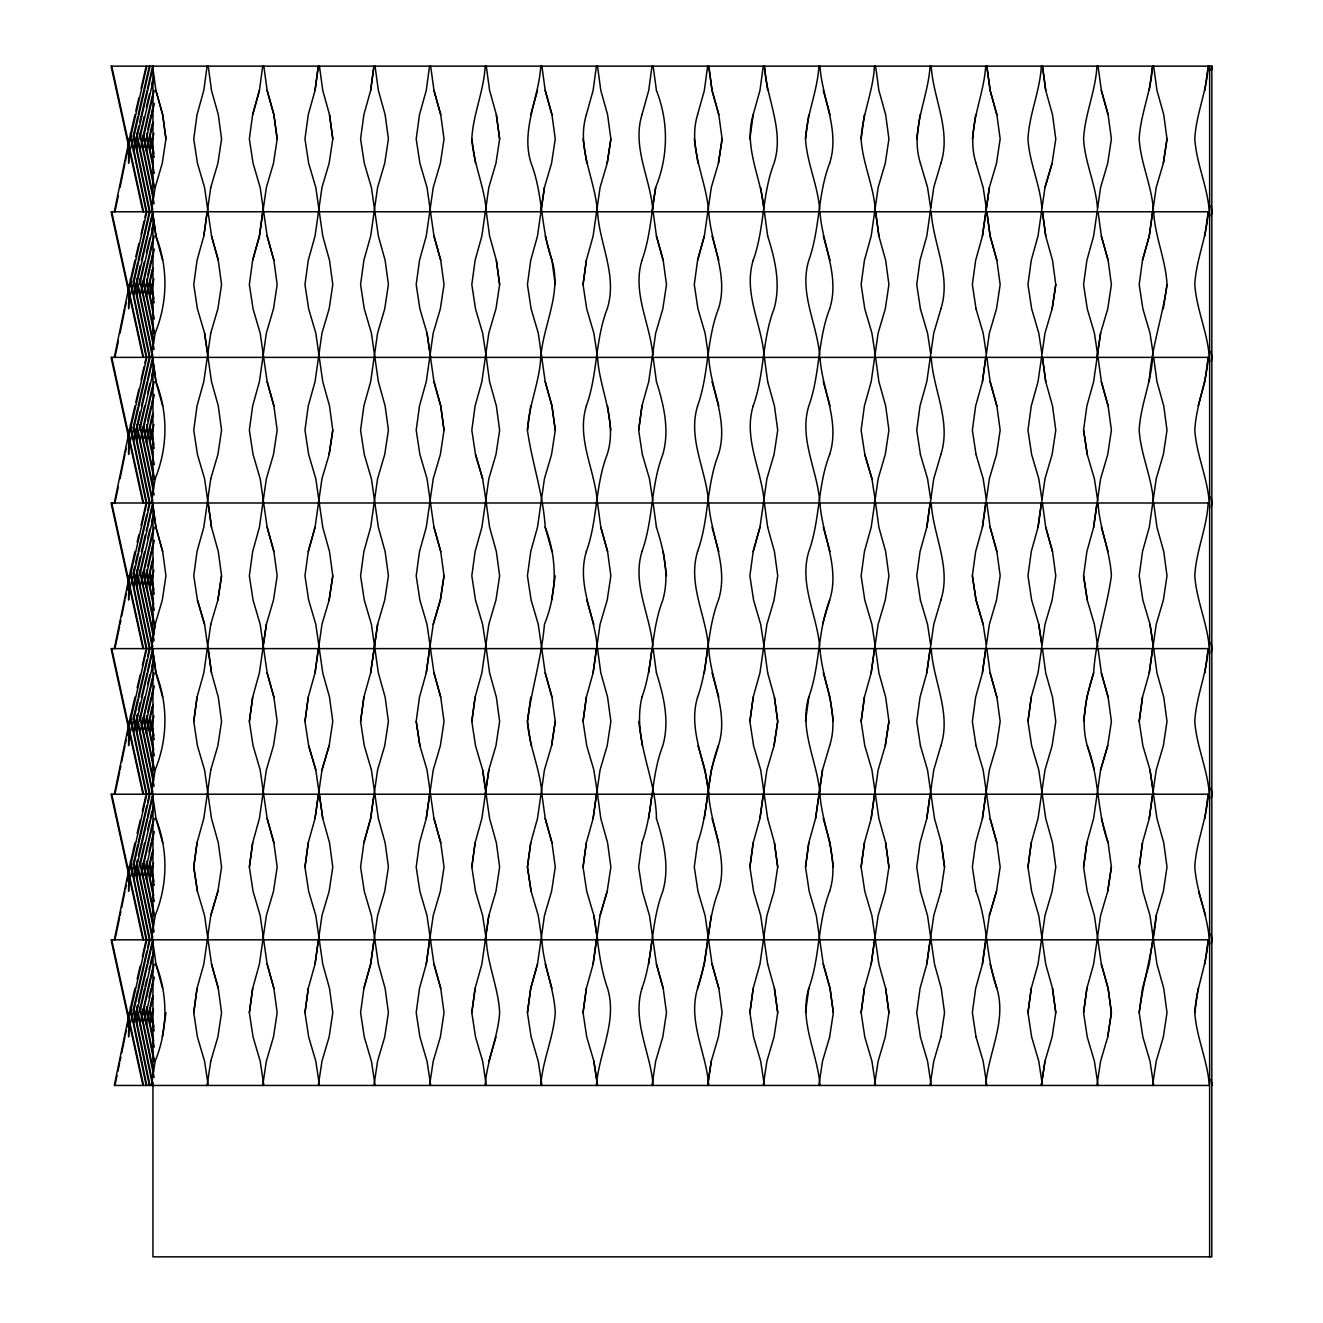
<?xml version="1.0" encoding="UTF-8"?>
<svg xmlns="http://www.w3.org/2000/svg" width="1323" height="1323" viewBox="0 0 1323 1323"><rect width="100%" height="100%" fill="white"/><g stroke="black" fill="none" stroke-linecap="round" stroke-linejoin="round"><path stroke-width="1.5" d="M129.026 151.087L128.629 163.225L128.629 138.965M129.158 147.051L129.422 138.965L134.946 114.688M129.026 296.699L128.629 308.838L128.629 284.577M129.158 292.664L129.422 284.577L134.946 260.3M129.026 442.312L128.629 454.451L128.629 430.19M129.224 436.259L129.422 430.19L134.946 405.913M129.026 587.941L128.629 600.063L128.629 575.803M129.224 581.872L129.422 575.803L134.946 551.526M129.026 733.554L128.629 745.676L128.629 721.415M129.224 727.485L129.422 721.415L134.946 697.138M129.026 879.167L128.629 891.289L128.629 867.028M129.224 873.097L129.422 867.028L134.946 842.751M129.026 1024.779L128.629 1036.918L128.629 1012.641M129.224 1018.71L129.422 1012.641L134.946 988.364M207.099 66.15L203.792 90.427L197.028 114.688L193.753 138.965L197.441 163.225L204.569 187.502L211.531 236.04L218.262 260.3L221.553 284.577L217.882 308.838L210.754 333.115M210.754 478.728L217.915 454.451L221.569 430.19L218.295 405.913L211.498 381.652L204.569 333.115L197.408 308.838L193.753 284.577L197.061 260.3L203.825 236.04L210.77 187.502M203.825 236.04L207.099 211.763M262.715 66.15L259.407 90.427L252.643 114.688L249.352 138.965L253.057 163.225L260.184 187.502L267.147 236.04L273.878 260.3L277.168 284.577L273.497 308.838L266.353 333.115L259.407 381.652L252.676 405.913L249.352 430.19L253.057 454.451L260.184 478.728L267.147 527.265L273.878 551.526L277.168 575.803L273.497 600.063L266.353 624.34L259.407 672.878L252.676 697.138L249.352 721.415L253.057 745.676L260.184 769.953L267.147 818.49L273.878 842.751L277.168 867.028L273.497 891.289L266.353 915.566L259.407 964.103L252.676 988.364L249.352 1012.641L253.057 1036.918L260.184 1061.178L263.856 1085.455M263.839 66.15L267.147 90.427L273.911 114.688L277.185 138.965L273.497 163.225L266.353 187.502L259.44 236.04L252.643 260.3L249.352 284.577L253.057 308.838L260.184 333.115L267.147 381.652L273.878 405.913L277.168 430.19L273.497 454.451L266.353 478.728L259.407 527.265L252.676 551.526L249.352 575.803L253.057 600.063L260.184 624.34L267.147 672.878L273.878 697.138L277.168 721.415L273.497 745.676L266.353 769.953L259.407 818.49L252.676 842.751L249.352 867.028L253.057 891.289L260.184 915.566L267.147 964.103L273.878 988.364L277.168 1012.641L273.497 1036.918L266.353 1061.178L262.698 1085.455M262.698 211.763L259.407 236.04L252.676 260.3M208.24 1085.455L204.552 1061.178L197.408 1036.918L193.753 1012.641L197.028 988.364L203.825 964.103L210.77 915.566L217.915 891.289L221.569 867.028L218.295 842.751L211.498 818.49L204.552 769.953L197.408 745.676L193.753 721.415L197.028 697.138L203.825 672.878L210.77 624.34M210.77 769.953L203.792 818.49L197.028 842.751L193.753 867.028L197.408 891.289L204.569 915.566L211.531 964.103L218.262 988.364L221.553 1012.641L217.882 1036.918L210.754 1061.178M315.023 90.427L318.314 66.15L315.056 90.427L308.259 114.688L304.968 138.965L308.656 163.225L315.8 187.502L322.762 236.04L329.51 260.3L332.784 284.577L329.146 308.838L321.969 333.115L315.056 381.652L308.259 405.913L304.968 430.19L308.656 454.451L315.8 478.728L322.762 527.265L329.51 551.526L332.784 575.803L329.146 600.063L321.969 624.34L315.023 672.878L308.259 697.138L304.968 721.415L308.656 745.676L315.784 769.953L322.762 818.49L329.51 842.751L332.784 867.028L329.146 891.289L321.969 915.566L315.023 964.103L308.259 988.364L304.968 1012.641L308.656 1036.918L315.8 1061.178L319.471 1085.455M370.638 90.427L373.929 66.15L370.672 90.427L363.875 114.688L360.584 138.965L364.272 163.225L371.416 187.502L378.361 236.04L385.125 260.3L388.416 284.577L384.728 308.838L377.584 333.115L370.672 381.652L363.875 405.913L360.584 430.19L364.272 454.451L371.416 478.728L378.361 527.265L385.125 551.526L388.416 575.803L384.728 600.063L377.584 624.34L370.638 672.878L363.875 697.138L360.584 721.415L364.272 745.676L371.416 769.953L378.361 818.49L385.125 842.751L388.416 867.028L384.728 891.289L377.584 915.566L370.638 964.103L363.891 988.364L360.584 1012.641L364.272 1036.918L371.416 1061.178L375.087 1085.455M319.438 66.15L322.762 90.427L329.51 114.688L332.801 138.965L329.146 163.225L321.969 187.502L315.056 236.04L308.259 260.3L304.968 284.577L308.656 308.838L315.8 333.115L322.762 381.652L329.51 405.913L332.784 430.19L329.146 454.451L321.969 478.728L315.056 527.265L308.259 551.526L304.968 575.803L308.656 600.063L315.8 624.34L322.762 672.878L329.51 697.138L332.784 721.415L329.146 745.676L322.002 769.953L315.023 818.49L308.259 842.751L304.968 867.028L308.656 891.289L315.8 915.566L322.762 964.103L329.51 988.364L332.784 1012.641L329.146 1036.918L321.969 1061.178L318.314 1085.455M315.056 672.878L318.33 648.601M315.056 818.49L318.33 794.213M429.545 66.15L426.271 90.427L419.49 114.688L416.199 138.965L419.887 163.225L427.031 187.502L433.977 236.04L440.724 260.3L444.032 284.577L440.344 308.838L433.2 333.115L426.271 381.652L419.49 405.913L416.199 430.19L419.887 454.451L427.031 478.728L433.977 527.265L440.724 551.526L444.032 575.803L440.377 600.063L433.233 624.34L426.254 672.878L419.49 697.138L416.199 721.415L419.871 745.676L427.031 769.953L433.977 818.49L440.724 842.751L444.032 867.028L440.344 891.289L433.2 915.566L426.254 964.103L419.49 988.364L416.199 1012.641L419.887 1036.918L427.031 1061.178L430.703 1085.455M315.056 964.103L318.33 939.826M360.617 721.415L363.891 697.138M370.672 672.878L377.617 624.34M375.054 66.15L378.361 90.427L385.125 114.688L388.416 138.965L384.728 163.225L377.584 187.502L370.672 236.04L363.875 260.3L360.584 284.577L364.272 308.838L371.416 333.115L378.361 381.652L385.125 405.913L388.416 430.19L384.728 454.451L377.584 478.728L370.672 527.265L363.875 551.526L360.584 575.803L364.272 600.063L371.416 624.34L378.361 672.878L385.125 697.138L388.416 721.415L384.728 745.676L377.584 769.953L370.672 818.49L363.875 842.751L360.584 867.028L364.272 891.289L371.416 915.566L378.361 964.103L385.125 988.364L388.416 1012.641L384.728 1036.918L377.584 1061.178L373.929 1085.455M485.177 66.15C483.887 91.072 473.088 114.026 471.815 138.965C473.469 163.936 484.665 186.791 486.318 211.763M373.946 939.826L370.672 964.103L363.875 988.364M426.271 672.878L429.562 648.601M429.545 1085.455L433.233 1061.178L440.377 1036.918L444.032 1012.641L440.724 988.364L433.961 964.103L427.015 915.566L419.871 891.289L416.199 867.028L419.507 842.751L426.271 818.49L433.233 769.953L440.377 745.676L444.032 721.415L440.724 697.138L433.977 672.878L427.015 624.34L419.871 600.063L416.199 575.803L419.507 551.526L426.271 527.265L433.233 478.728L440.377 454.451L444.032 430.19L440.741 405.913L433.977 381.652L427.031 333.115L419.871 308.838L416.199 284.577L419.507 260.3L426.271 236.04L433.233 187.502L440.377 163.225L444.032 138.965L440.724 114.688L433.977 90.427L430.67 66.15M540.793 66.15C538.759 98.795 520.567 130.233 531.118 163.225C543.24 194.464 540.611 228.862 551.956 260.3C561.994 293.491 543.24 324.697 540.776 357.375C539.503 382.297 528.737 405.268 527.43 430.19C532.011 462.852 543.224 494.074 545.208 527.265C557.446 558.686 557.181 593.101 544.431 624.34C541.653 657.316 531.714 688.77 527.43 721.415C529.084 746.387 540.28 769.242 541.934 794.213M426.271 964.103L429.562 939.826M486.285 502.988L489.593 527.265L496.357 551.526L499.631 575.803L495.96 600.063L488.815 624.34L481.87 672.878L475.106 697.138L471.815 721.415L475.503 745.676L482.647 769.953L486.318 794.213M541.901 66.15L545.208 90.427L551.972 114.688L555.247 138.965L551.575 163.225L544.431 187.502L537.485 236.04L530.738 260.3L527.43 284.577L531.118 308.838L538.263 333.115L545.208 381.652L551.956 405.913L555.263 430.19L551.575 454.451L544.431 478.728L537.485 527.265L530.738 551.526L527.43 575.803L531.118 600.063L538.263 624.34L545.208 672.878L551.956 697.138L555.247 721.415L551.592 745.676L544.431 769.953L537.485 818.49L530.738 842.751L527.43 867.028L531.102 891.289L538.263 915.566L541.934 939.826M527.447 430.19L530.738 405.913M486.285 648.601L489.593 672.878L496.357 697.138L499.631 721.415L495.96 745.676L488.815 769.953L481.87 818.49L475.106 842.751L471.815 867.028L475.503 891.289L482.647 915.566L486.318 939.826M586.354 114.688C576.431 147.2 594.474 177.795 597.235 209.745M596.392 66.15L593.117 90.427L586.337 114.688M482.63 769.953L489.593 818.49L496.357 842.751L499.631 867.028L495.96 891.289L488.815 915.566L481.87 964.103L475.106 988.364L471.815 1012.641L475.503 1036.918L482.647 1061.178L486.318 1085.455M583.063 284.577L586.354 260.3M586.354 405.913C576.431 438.426 594.49 469.02 597.235 500.97M641.969 114.688C632.047 147.2 650.106 177.795 652.851 209.745M586.354 551.526C576.464 584.022 594.44 614.649 597.235 646.583M652.007 66.15L648.733 90.427L641.953 114.688M541.934 1085.455L538.246 1061.178L531.102 1036.918L527.43 1012.641L530.721 988.364L537.502 964.103L544.448 915.566L551.592 891.289L555.263 867.028L551.972 842.751L545.208 818.49L541.901 794.213M641.969 260.3C632.047 292.813 650.106 323.407 652.851 355.358M656.423 90.427C668.776 121.848 668.363 156.246 655.662 187.502C651.429 211.862 650.37 236.834 641.953 260.3M597.549 794.213L593.845 769.953L586.717 745.676L583.046 721.415L586.337 697.138L593.117 672.878L600.063 624.34L607.207 600.063L610.862 575.803L607.588 551.526L600.824 527.265L597.516 502.988M652.851 500.97L649.461 478.728L642.333 454.451L638.662 430.19L641.953 405.913L648.733 381.652L655.679 333.115L662.823 308.838L666.494 284.577L663.187 260.3L656.44 236.04L653.132 211.763M638.678 430.19L641.969 405.913M597.549 939.826L593.878 915.566L586.717 891.289L583.046 867.028L586.337 842.751L593.117 818.49L600.063 769.953L607.207 745.676L610.862 721.415L607.588 697.138L600.807 672.878L597.516 648.601M708.466 209.745C705.655 177.811 687.679 147.184 697.585 114.688M641.969 551.526C632.047 584.038 650.106 614.633 652.851 646.583M707.623 66.15L704.349 90.427L697.568 114.688M597.549 1085.455L593.878 1061.178L586.717 1036.918L583.046 1012.641L586.337 988.364L593.117 964.103L600.063 915.566L607.191 891.289L610.862 867.028L607.588 842.751L600.807 818.49L597.516 794.213M656.44 818.49C656.076 777.213 631.981 738.416 641.969 697.138M708.466 355.358L705.076 333.115L697.949 308.838L694.277 284.577L697.585 260.3L704.349 236.04L711.294 187.502L718.439 163.225L722.11 138.965L718.802 114.688L712.055 90.427L708.764 66.15L712.039 90.427L718.802 114.688M641.953 697.138C653.364 665.734 650.684 631.303 662.823 600.063C669.703 575.703 663.948 550.732 656.423 527.265M697.585 405.913C687.662 438.426 705.721 469.02 708.466 500.97M641.969 842.751L638.662 867.028L642.35 891.289L649.494 915.566L656.44 964.103L663.203 988.364L666.494 1012.641L662.806 1036.918L655.662 1061.178L652.007 1085.455M641.953 842.751C653.364 811.346 650.684 776.915 662.823 745.676C669.719 721.316 663.898 696.361 656.423 672.878M760.692 187.502L764.049 209.745C761.337 177.795 743.261 147.2 753.2 114.688M749.893 138.965L753.184 114.688L759.964 90.427L763.255 66.15M697.585 551.526C687.662 584.038 705.721 614.633 708.466 646.583M641.969 988.364C631.931 1021.571 650.684 1052.777 653.149 1085.455M641.953 988.364C653.364 956.959 650.684 922.544 662.823 891.289C669.719 866.929 663.898 841.974 656.423 818.49M753.2 260.3C743.278 292.813 761.337 323.407 764.082 355.358M697.585 697.138C687.58 730.329 706.267 761.552 708.764 794.213C710.765 826.875 728.973 858.313 718.422 891.289C706.3 922.544 708.913 956.942 697.585 988.364C687.547 1021.571 706.3 1052.777 708.764 1085.455M697.568 697.138C708.963 665.734 706.3 631.303 718.439 600.063C728.94 567.087 710.782 535.633 708.748 502.988M753.2 405.913C743.278 438.426 761.337 469.02 764.082 500.97M697.585 842.751L694.277 867.028L697.965 891.289L705.109 915.566L712.055 964.103L718.819 988.364L722.11 1012.641L718.422 1036.918L711.278 1061.178L707.623 1085.455L711.294 1061.178M697.568 842.751C708.979 811.346 706.284 776.915 718.422 745.676C728.956 712.7 710.782 681.262 708.748 648.601M819.698 209.745C817.928 185.485 806.997 163.275 805.509 138.965C806.815 114.043 817.564 91.072 818.871 66.15M805.509 138.965L808.783 114.688M764.082 646.583L760.692 624.34L753.564 600.063L749.893 575.803L753.2 551.526L759.964 527.265L766.91 478.728L774.054 454.451L777.726 430.19L774.435 405.913L767.654 381.652M767.671 818.49L760.692 769.953L753.564 745.676L749.893 721.415L753.184 697.138L759.964 672.878L766.91 624.34L774.054 600.063L777.726 575.803L774.435 551.526L767.654 527.265M767.671 964.103L760.692 915.566L753.564 891.289L749.893 867.028L753.184 842.751L759.964 818.49L766.91 769.953L774.054 745.676L777.726 721.415L774.435 697.138L767.654 672.878M759.948 818.49L763.222 794.213M875.313 209.745C873.544 185.485 862.613 163.275 861.124 138.965C862.414 114.043 873.23 91.072 874.453 66.15M861.124 138.965L864.399 114.688M764.38 1085.455L760.692 1061.178L753.564 1036.918L749.893 1012.641L753.184 988.364L759.964 964.103L766.91 915.566L774.054 891.289L777.726 867.028L774.435 842.751L767.654 818.49M829.653 891.289C840.221 858.296 821.963 826.875 819.979 794.213C817.498 761.552 798.794 730.346 808.783 697.138C820.161 665.717 817.564 631.319 829.653 600.063C840.204 567.087 822.013 535.633 819.979 502.988M829.653 1036.918L833.341 1012.641L830.05 988.364L823.27 964.103L816.308 915.566L809.18 891.289L805.509 867.028L808.783 842.751L815.563 818.49L822.509 769.953L829.67 745.676M815.563 818.49L822.526 769.953M920.428 163.225C909.844 130.233 928.118 98.812 930.069 66.15M916.756 138.965L920.047 114.688M819.995 1085.455C817.482 1052.777 798.811 1021.571 808.783 988.364C820.161 956.942 817.548 922.544 829.67 891.289M875.611 1085.455L871.923 1061.178L864.779 1036.918L861.124 1012.641L864.399 988.364L871.195 964.103L878.141 915.566L885.285 891.289L888.924 867.028L885.666 842.751L878.885 818.49L871.923 769.953L864.779 745.676L861.124 721.415L864.399 697.138L871.195 672.878L878.141 624.34L885.285 600.063L888.924 575.803L885.666 551.526L878.885 527.265L875.594 502.988M874.453 1085.455L878.141 1061.178L885.285 1036.918L888.924 1012.641L885.666 988.364L878.885 964.103L871.923 915.566L864.779 891.289L861.124 867.028L864.399 842.751L871.195 818.49L878.141 769.953L885.285 745.676L888.94 721.415L885.666 697.138L878.885 672.878L875.594 648.601M976.043 163.225C965.459 130.233 983.733 98.812 985.685 66.15M972.372 138.965L975.663 114.688M920.428 600.063L916.74 575.803L920.047 551.526L926.811 527.265L933.757 478.728L940.901 454.451M926.811 527.265L930.102 502.988M871.195 964.103L874.486 939.826M976.043 308.838L972.355 284.577L975.663 260.3L982.427 236.04L989.356 187.502L996.517 163.225L1000.171 138.965L996.864 114.688L990.133 90.427L986.826 66.15L990.133 90.427L996.864 114.688M982.427 236.04L989.372 187.502M920.428 745.676L916.74 721.415L920.047 697.138L926.811 672.878L933.757 624.34L940.901 600.063M976.043 454.451L972.355 430.19L975.663 405.913L982.427 381.652L989.372 333.115L996.517 308.838L1000.171 284.577L996.864 260.3L990.133 236.04L986.826 211.763L990.133 236.04L996.864 260.3M982.427 381.652L985.701 357.375M920.428 891.289L916.74 867.028L920.047 842.751L926.811 818.49L933.757 769.953L940.901 745.676M986.23 644.566L983.154 624.34L976.01 600.063L972.355 575.803L975.663 551.526L982.427 527.265L989.372 478.728L996.517 454.451L1000.171 430.19L996.864 405.913L990.133 381.652L986.826 357.375M1041.317 66.15C1040.027 91.072 1029.228 114.026 1027.971 138.965C1029.327 162.597 1040.027 184.178 1041.846 207.711M982.394 527.265L985.685 502.988M920.428 1036.918L916.74 1012.641L920.047 988.364L926.811 964.103L933.757 915.566L940.901 891.289M976.043 745.676L972.355 721.415L975.663 697.138L982.427 672.878L989.372 624.34L996.517 600.063L1000.171 575.803L996.864 551.526L990.133 527.265L986.826 502.988M976.043 891.289L972.355 867.028L975.663 842.751L982.427 818.49L989.372 769.953L996.517 745.676L1000.171 721.415L996.864 697.138L990.133 672.878L986.826 648.601M1096.932 66.15C1095.626 91.072 1084.893 114.043 1083.57 138.965C1084.943 162.597 1095.642 184.178 1097.462 207.711M1038.77 624.34L1041.829 644.566L1038.787 624.34L1031.626 600.063L1027.971 575.803L1031.279 551.526L1038.042 527.265L1044.988 478.728L1052.132 454.451L1055.787 430.19L1052.513 405.913L1045.716 381.652L1042.441 357.375L1045.749 381.652M1038.042 527.265L1041.317 502.988M976.043 1036.918L972.355 1012.641L975.663 988.364L982.427 964.103L989.372 915.566L996.5 891.289L1000.171 867.028L996.864 842.751L990.133 818.49L983.154 769.953L976.01 745.676M1042.458 1085.455L1038.77 1061.178L1031.626 1036.918L1027.971 1012.641L1031.245 988.364L1038.042 964.103L1044.988 915.566L1052.132 891.289L1055.787 867.028L1052.513 842.751L1045.716 818.49L1038.77 769.953L1031.626 745.676L1027.971 721.415L1031.245 697.138L1038.042 672.878L1044.988 624.34L1052.132 600.063L1055.787 575.803L1052.513 551.526L1045.749 527.265L1042.441 502.988M1097.759 500.97L1094.386 478.728L1087.241 454.451L1083.57 430.19L1086.894 405.913L1093.625 381.652L1100.587 333.115L1107.748 308.838L1111.403 284.577L1108.128 260.3L1101.364 236.04L1098.057 211.763M1044.988 1061.178L1041.317 1085.455L1044.972 1061.178L1052.132 1036.918L1055.787 1012.641L1052.513 988.364L1045.716 964.103L1038.77 915.566L1031.626 891.289L1027.971 867.028L1031.245 842.751L1038.042 818.49L1044.988 769.953L1052.132 745.676L1055.787 721.415L1052.513 697.138L1045.716 672.878L1042.441 648.601M1149.24 90.427L1152.531 66.15C1151.324 91.089 1140.426 114.026 1139.186 138.965C1140.707 163.258 1151.638 185.485 1153.375 209.745M1097.759 646.583L1094.386 624.34L1087.241 600.063L1083.57 575.803L1086.894 551.526L1093.625 527.265L1100.604 478.728L1107.748 454.451L1111.403 430.19L1108.128 405.913L1101.364 381.652L1098.057 357.375M1093.658 527.265L1096.932 502.988M1153.673 66.15L1156.98 90.427L1163.744 114.688L1167.002 138.965L1163.364 163.225L1156.186 187.502L1149.24 236.04L1142.477 260.3L1139.186 284.577L1142.874 308.838L1150.018 333.115L1153.375 355.358M1108.095 842.751C1096.734 811.33 1099.38 776.915 1087.241 745.676C1080.362 721.316 1086.133 696.361 1093.625 672.878C1095.609 639.687 1106.888 608.464 1111.403 575.803C1110.146 550.864 1099.33 527.91 1098.057 502.988M1152.548 211.763L1149.274 236.04L1142.51 260.3M1149.24 381.652C1151.175 348.445 1162.52 317.239 1167.018 284.577C1165.778 259.639 1154.913 236.701 1153.673 211.763M1096.916 1085.455L1100.604 1061.178L1107.748 1036.918L1111.403 1012.641L1108.095 988.364L1101.331 964.103L1094.386 915.566L1087.241 891.289L1083.57 867.028L1086.861 842.751L1093.625 818.49L1100.604 769.953L1107.715 745.676L1111.403 721.415L1108.128 697.138L1101.364 672.878L1098.057 648.601M1152.548 357.375C1151.308 382.314 1140.443 405.251 1139.186 430.19C1140.707 454.5 1151.638 476.71 1153.375 500.97M1204.856 90.427L1208.147 66.15M1208.164 66.15C1206.923 91.089 1196.058 114.026 1194.801 138.965C1196.505 163.92 1207.634 186.791 1209.305 211.763L111.082 211.763L142.95 357.375M1098.073 1085.455L1094.386 1061.178L1087.241 1036.918L1083.57 1012.641L1086.861 988.364L1093.625 964.103L1100.604 915.566L1107.748 891.289L1111.403 867.028L1108.128 842.751L1101.364 818.49M1204.856 236.04L1208.147 211.763M1153.689 1085.455L1150.001 1061.178L1142.857 1036.918L1139.186 1012.641L1142.477 988.364L1149.24 964.103L1156.186 915.566L1163.364 891.289L1167.002 867.028L1163.744 842.751L1156.947 818.49L1150.018 769.953L1142.857 745.676L1139.186 721.415L1142.477 697.138L1149.274 672.878L1156.219 624.34L1163.364 600.063L1167.002 575.803L1163.744 551.526L1156.947 527.265L1153.673 502.988M1208.164 211.763C1206.923 236.701 1196.058 259.639 1194.801 284.577C1196.505 309.532 1207.634 332.404 1209.305 357.375L111.082 357.375L142.95 502.988M1211.306 215.814L1211.851 211.763M1208.147 357.375C1206.89 382.297 1196.058 405.251 1194.801 430.19C1196.505 455.145 1207.634 478.016 1209.305 502.988L111.082 502.988L142.95 648.601M1152.531 1085.455L1156.219 1061.178L1163.364 1036.918L1167.002 1012.641L1163.744 988.364L1156.947 964.103L1150.001 915.566L1142.857 891.289L1139.186 867.028L1142.477 842.751L1149.274 818.49L1156.219 769.953L1163.364 745.676L1167.002 721.415L1163.744 697.138L1156.947 672.878L1153.673 648.601M1208.164 357.375L1204.889 381.652L1198.109 405.913M1211.306 361.427L1211.851 357.375M1208.147 502.988C1206.94 527.927 1196.042 550.864 1194.801 575.803C1196.488 600.758 1207.634 623.629 1209.305 648.601L111.082 648.601L142.95 794.213M1211.306 507.04L1211.851 502.988M1208.164 648.601C1206.923 673.539 1196.058 696.477 1194.801 721.415C1196.488 746.387 1207.634 769.242 1209.305 794.213L111.082 794.213L142.95 939.826M1211.306 652.652L1211.851 648.601M1208.164 794.213C1206.923 819.152 1196.058 842.09 1194.801 867.028C1196.505 891.983 1207.601 914.871 1209.305 939.826L111.082 939.826L142.95 1085.455M1211.306 798.265L1211.851 794.213M129.422 1012.641L114.307 1085.455L1209.305 1085.455C1207.618 1060.484 1196.472 1037.612 1194.801 1012.641C1196.058 987.702 1206.923 964.765 1208.164 939.826M1194.834 1012.641L1198.109 988.364M1211.306 943.878L1211.851 939.826M193.77 721.415L197.061 697.138M197.061 842.751L193.77 867.028L197.441 891.289M193.77 1012.641L197.061 988.364M249.386 721.415L252.676 697.138M249.386 867.028L252.676 842.751M249.386 1012.641L252.676 988.364M305.001 721.415L308.292 697.138M305.001 867.028L308.292 842.751M305.001 1012.641L308.292 988.364M373.929 794.213L370.638 818.49L363.891 842.751M426.254 818.49L429.545 794.213M471.831 721.415L475.122 697.138M471.831 867.028L475.122 842.751M471.831 1012.641L475.122 988.364M530.738 697.138L527.447 721.415L531.118 745.676M530.738 842.751L527.447 867.028L531.118 891.289M527.447 1012.641L530.738 988.364L537.485 964.103M583.063 721.415L586.354 697.138M593.101 672.878L596.392 648.601M583.063 867.028L586.354 842.751M593.101 818.49L596.392 794.213M583.063 1012.641L586.354 988.364M593.101 964.103L596.392 939.826M648.717 672.878L652.007 648.601M648.717 818.49L652.007 794.213M648.717 964.103L652.007 939.826M704.332 672.878L707.623 648.601M704.332 818.49L711.294 769.953L718.439 745.676M749.909 721.415L753.2 697.138M749.909 867.028L753.2 842.751M749.909 1012.641L753.2 988.364M805.525 721.415L808.816 697.138M805.525 867.028L808.816 842.751M805.525 1012.641L808.816 988.364M861.141 721.415L864.432 697.138M871.162 672.878L874.453 648.601M861.141 867.028L864.432 842.751M871.162 818.49L874.453 794.213M861.141 1012.641L864.432 988.364M926.778 672.878L930.069 648.601M926.778 818.49L930.069 794.213M926.778 964.103L930.069 939.826M982.394 672.878L985.685 648.601M982.394 818.49L985.685 794.213M982.394 964.103L985.685 939.826M1027.988 721.415L1031.279 697.138M1027.988 867.028L1031.279 842.751M1027.988 1012.641L1031.279 988.364M1083.603 721.415L1086.894 697.138L1093.658 672.878M1083.603 867.028L1086.894 842.751M1083.603 1012.641L1086.894 988.364M1139.219 721.415L1142.51 697.138M1149.24 672.878L1152.531 648.601M1139.219 867.028L1142.51 842.751M1149.24 818.49L1152.531 794.213M1139.219 1012.641C1143.452 979.996 1153.458 948.558 1156.219 915.566M1204.856 672.878L1208.147 648.601M1204.856 818.49L1208.147 794.213M1204.856 964.103L1208.147 939.826M151.467 211.763L155.155 187.502M147.531 88.558L152.625 66.15L155.916 90.427L162.679 114.688L165.954 138.965L162.266 163.225L155.138 187.502M151.467 357.375L155.155 333.115M151.467 502.988L155.155 478.728M155.155 624.34L151.483 648.601L155.138 624.34L162.299 600.063L165.954 575.803L162.646 551.526L155.916 527.265L152.608 502.988L137.493 430.19M210.77 333.115L203.792 381.652L197.028 405.913L193.753 430.19L197.441 454.451L204.569 478.728L211.531 527.265L218.295 551.526L221.553 575.803L217.915 600.063L210.754 624.34M151.467 794.213L155.155 769.953M210.77 478.728L203.792 527.265L197.028 551.526L193.753 575.803L197.441 600.063L204.552 624.34L211.531 672.878L218.295 697.138L221.553 721.415L217.882 745.676L210.754 769.953M151.467 939.826L155.155 915.566M217.882 600.063L221.553 575.803M151.467 1085.455L155.155 1061.178M155.138 1061.178C167.889 1029.956 168.153 995.541 155.916 964.103C152.128 931.342 143.777 899.359 137.493 867.028M162.299 1036.918L165.954 1012.641M262.715 648.601L266.386 624.34M207.083 1085.455L210.77 1061.178M329.113 454.451L332.784 430.19M329.113 600.063L332.784 575.803M486.285 66.15L489.593 90.427L496.357 114.688L499.647 138.965L495.96 163.225L488.815 187.502L481.87 236.04L475.106 260.3L471.815 284.577L475.503 308.838L482.647 333.115L486.318 357.375M444.015 575.803L440.344 600.063L433.2 624.34M486.285 211.763L489.593 236.04L496.357 260.3L499.647 284.577L495.96 308.838L488.815 333.115L481.87 381.652L475.106 405.913L471.815 430.19L475.503 454.451L482.63 478.728L486.318 502.988M540.793 211.763L544.448 187.502M485.177 794.213L488.849 769.953M485.177 939.826L488.849 915.566M597.235 355.358L593.845 333.115L586.717 308.838L583.046 284.577L586.337 260.3L593.117 236.04L600.063 187.502L607.207 163.225L610.862 138.965L607.588 114.688L600.807 90.427L597.516 66.15M607.207 163.225L610.879 138.965M551.575 600.063L555.247 575.803M485.161 1085.455C486.864 1060.484 497.944 1037.596 499.647 1012.641C498.407 987.702 487.526 964.765 486.285 939.826M551.575 745.676L555.247 721.415M597.516 357.375C599.551 390.02 617.725 421.458 607.207 454.451C595.019 485.69 597.748 520.121 586.337 551.526M652.024 211.763L655.679 187.502M540.776 1085.455C542.463 1060.484 553.593 1037.612 555.263 1012.641C554.006 987.719 543.191 964.765 541.901 939.826M718.422 163.225L722.077 138.965M596.392 1085.455C598.922 1052.777 617.543 1021.571 607.588 988.364C599.187 964.897 598.079 939.925 593.845 915.566M711.294 915.566L704.349 964.103L697.568 988.364M829.653 163.225C840.204 130.233 822.013 98.795 819.979 66.15M829.653 308.838C840.204 275.846 822.013 244.408 819.979 211.763M774.038 745.676L777.692 721.415L774.402 697.138M829.653 454.451C840.204 421.458 822.013 390.02 819.979 357.375M763.222 1085.455L766.91 1061.178L774.054 1036.918L777.726 1012.641L774.435 988.364L767.654 964.103M829.653 745.676C840.204 712.7 822.013 681.262 819.979 648.601M940.885 163.225C951.435 130.233 933.195 98.812 931.21 66.15M818.838 1085.455L822.526 1061.178L829.67 1036.918M940.885 308.838C951.435 275.846 933.195 244.424 931.21 211.763M885.269 745.676L888.924 721.415M940.885 454.451C951.435 421.458 933.195 390.037 931.21 357.375M940.885 600.063C951.435 567.087 933.195 535.65 931.21 502.988M940.885 745.676C951.435 712.7 933.195 681.262 931.21 648.601M1045.749 90.427L1042.458 66.15L1045.716 90.427L1052.513 114.688L1055.771 138.965L1052.116 163.225L1044.972 187.502L1038.009 236.04L1031.245 260.3L1027.971 284.577L1031.659 308.838L1038.787 333.115L1041.846 353.34M940.885 891.289L944.556 867.028L941.281 842.751L934.501 818.49L927.539 769.953L920.395 745.676M930.069 1085.455L933.757 1061.178L940.901 1036.918M940.885 1036.918L944.556 1012.641L941.248 988.364L934.501 964.103L927.539 915.566L920.395 891.289M1041.846 498.953L1038.77 478.728L1031.626 454.451L1027.971 430.19L1031.279 405.913L1038.042 381.652L1044.988 333.115L1052.132 308.838L1055.771 284.577L1052.513 260.3L1045.716 236.04L1042.441 211.763L1045.749 236.04M1052.132 308.838L1055.787 284.577M985.685 1085.455C988.215 1052.777 1006.902 1021.571 996.864 988.364C985.552 956.942 988.116 922.544 976.01 891.289M1096.932 357.375L1100.604 333.115M1163.33 163.225L1167.002 138.965M1163.33 308.838L1167.002 284.577M1107.715 891.289L1111.386 867.028M1107.715 1036.918L1111.386 1012.641L1108.128 988.364L1101.364 964.103M120.046 187.502L124.957 163.225M120.046 333.115L124.957 308.838M120.046 478.728L124.957 454.451M120.046 624.34L120.873 620.289M121.683 616.253L124.957 600.063M120.046 769.953L120.873 765.901M121.683 761.866L124.957 745.676M120.046 915.566L120.873 911.514M121.683 907.479L124.957 891.289M120.046 1061.178L120.873 1057.127M121.683 1053.091L124.957 1036.918M129.422 138.965L114.307 211.763M114.936 211.763L118.342 195.589M125.387 161.208L127.504 151.087M128.364 147.051L146.803 66.15M130.53 149.069L132.234 140.982M132.019 145.017L150.028 66.15M133.325 151.087L138.849 125.883M134.814 147.051L153.253 66.15M136.98 149.069L138.254 143M139.775 151.087L152.228 96.017M141.263 147.051L154.196 90.427M143.843 147.051L145.547 138.965M144.488 147.051L154.344 103.492M146.225 151.087L152.162 124.015M147.713 147.051L153.236 122.163M149.879 149.069L151.996 138.965M150.508 149.069L153.915 133.358M129.422 284.577L114.307 357.375M114.936 357.375L118.342 341.202M125.387 306.82L126.231 302.769M128.364 292.664L146.803 211.763L130.398 133.358M130.53 294.682L132.234 286.595M132.019 290.647L150.028 211.763L133.64 133.358M133.755 294.682L140.122 265.906M134.814 292.664L153.253 211.763M136.98 294.682L138.254 288.612M140.188 294.682L152.228 241.629M141.263 292.664L154.196 236.04M143.843 292.664L145.547 284.577M144.488 292.664L154.344 249.104M146.225 296.699L152.162 269.644M147.713 292.664L153.236 267.775M149.879 294.682L151.996 284.577M150.508 294.682L153.915 278.971M129.422 430.19L114.307 502.988M125.387 452.433L126.231 448.381M128.364 438.277L146.803 357.375L130.398 278.971M114.936 502.988L118.342 486.814M130.53 440.294L132.234 432.208M132.019 436.259L150.028 357.375L133.64 278.971M133.755 440.294L140.122 411.519M134.814 438.277L153.253 357.375M136.98 440.294L138.254 434.225M139.775 442.312L152.228 387.242M141.693 436.259L154.196 381.652M143.843 438.277L145.547 430.19M144.488 438.277L154.344 394.717M146.225 442.312L152.162 415.257M148.143 436.259L153.236 413.388M149.879 440.294L151.996 430.19M150.508 440.294L153.915 424.584M129.422 575.803L114.307 648.601M125.387 598.046L126.231 593.994M127.091 589.959L146.803 502.988L130.398 424.584M114.936 648.601L119.616 626.358M130.53 585.907L132.234 577.82M132.019 581.872L150.028 502.988L133.64 424.584M133.755 585.907L140.122 557.132M134.814 583.89L153.253 502.988M136.98 585.907L138.683 577.82M139.775 587.941L152.228 532.855M141.693 581.872L154.196 527.265M143.843 583.89L146.82 570.196M144.488 583.89L154.344 540.33M146.225 587.941L152.162 560.869M148.143 581.872L153.236 559.001M149.879 585.907L151.996 575.803M150.508 585.907L153.915 570.196M129.422 721.415L114.307 794.213M125.387 743.658L126.231 739.607M127.091 735.571L146.803 648.601L130.398 570.196M114.936 794.213L119.616 771.971M130.53 731.52L132.234 723.433M132.019 727.485L150.028 648.601L133.64 570.196M133.755 731.52L137.575 713.94M134.814 729.502L153.253 648.601M136.98 731.52L138.683 723.433M139.775 733.554L152.228 678.467M141.693 727.485L154.196 672.878M143.843 729.502L146.82 715.809M144.488 729.502L154.344 685.942M146.225 733.554L148.358 723.433M148.143 727.485L153.236 704.613M149.879 731.52L151.996 721.415M150.508 731.52L153.915 715.809M129.422 867.028L114.307 939.826M125.387 889.271L126.231 885.236M127.091 881.184L146.803 794.213L130.398 715.809M114.936 939.826L119.616 917.583M130.53 877.132L132.234 869.046M132.019 873.097L150.028 794.213L133.64 715.809M133.755 877.132L137.575 859.553M134.814 875.115L153.253 794.213M136.98 877.132L138.683 869.046M139.775 879.167L152.228 824.097M141.693 873.097L154.196 818.49M143.843 875.115L146.82 861.422M144.488 875.115L154.344 831.555M146.225 879.167L148.358 869.046M148.143 873.097L153.236 850.226M149.879 877.132L151.996 867.028M150.508 877.132L153.485 863.291M125.387 1034.884L126.231 1030.849M127.091 1026.797L146.803 939.826L130.398 861.422M114.936 1085.455L117.069 1075.334M117.912 1071.283L119.616 1063.196M130.53 1022.745L132.234 1014.658M132.019 1018.71L150.028 939.826L133.64 861.422M133.755 1022.745L137.575 1005.166M134.814 1020.728L152.823 941.695M136.98 1022.745L138.683 1014.658M139.775 1024.779L152.228 969.709M141.263 1020.728L154.196 964.103M143.843 1020.728L146.82 1007.035M144.488 1020.728L154.344 977.168M146.225 1024.779L148.358 1014.658M148.143 1018.71L153.236 995.839M149.879 1022.745L151.996 1012.641M150.508 1022.745L153.485 1008.903M141.081 88.558L145.745 68.019M133.077 137.096L137.741 116.556M149.383 66.15L138.171 114.688M139.692 122.163L147.101 90.427M139.527 137.096L144.19 116.556M151.599 84.821L152.443 81.083M139.742 138.965L153.931 77.346M147.68 129.621L151.07 114.688M141.081 234.171L144.042 221.106M144.902 217.369L145.745 213.631M133.077 282.709L137.741 262.169M147.531 234.171L152.195 213.631M139.527 282.709L144.19 262.169M151.599 230.434L152.443 226.696M139.742 284.577L153.931 222.959M147.68 275.234L151.07 260.3M141.081 379.784L144.042 366.719M144.902 362.982L145.745 359.244M133.077 428.321L137.741 407.782M147.531 379.784L152.195 359.244M139.527 428.321L144.62 405.913M151.599 376.046L152.443 372.309M139.742 430.19L153.931 368.571M147.68 420.846L151.07 405.913M141.081 525.396L145.745 504.857M133.077 573.934L134.764 566.459M135.624 562.738L137.741 553.394M146.853 514.2L138.171 551.526M147.696 510.463L149.383 502.988L133.408 426.453M147.531 525.396L152.195 504.857M139.527 573.934L144.62 551.526M151.599 521.659L152.443 517.921M139.742 575.803L153.931 514.2M147.68 566.459L151.07 551.526M142.355 665.403L145.745 650.469M133.077 719.547L137.741 699.007M146.853 659.813L138.171 697.138M147.696 656.076L149.383 648.601L133.408 572.065M138.419 710.219L140.122 702.745M147.531 671.009L152.195 650.469M139.527 719.547L144.62 697.138M151.599 667.272L152.443 663.534M139.742 721.415L153.931 659.813M147.68 712.072L151.07 697.138M148.771 721.415L152.162 706.482M142.355 811.016L145.745 796.082M133.077 865.159L137.741 844.62M146.853 805.426L138.171 842.751M147.696 801.688L149.383 794.213L133.408 717.678M138.419 855.832L147.101 818.49M147.531 816.622L152.195 796.082M139.527 865.159L144.62 842.751M150.326 818.49L152.029 811.016M139.742 867.028L153.931 805.426M148.937 852.095L151.07 842.751M148.771 867.028L152.162 852.095M142.355 956.628L145.745 941.695M133.077 1010.772L137.741 990.232M146.853 951.039L138.171 988.364M147.696 947.301L149.383 939.826L133.408 863.291M138.419 1001.445L147.101 964.103M147.531 962.234L152.195 941.695M139.527 1010.772L144.62 988.364M150.326 964.103L152.029 956.628M139.742 1012.641L153.931 951.039M148.937 997.707L151.07 988.364M148.771 1012.641L152.162 997.707M135.822 110.95L138.898 97.885M146.373 107.213L149.449 94.148M151.5 112.819L152.377 109.081M135.822 256.563L138.898 243.498M138.171 260.3L149.383 211.763L133.408 135.227M141.396 260.3L147.101 236.04M146.373 252.842L149.896 237.908M151.5 258.432L152.377 254.694M135.822 402.175L138.898 389.111M138.171 405.913L149.383 357.375L133.408 280.84M141.396 405.913L147.101 381.652M147.696 392.848L149.896 383.521M151.5 404.044L152.377 400.307M137.145 542.198L138.898 534.724M141.396 551.526L145.348 534.724M146.225 531.003L147.101 527.265M147.696 538.461L149.896 529.134M151.5 549.657L152.377 545.936M137.145 687.811L140.221 674.747M141.396 697.138L147.101 672.878M147.696 684.074L149.896 674.747M151.5 695.27L152.377 691.549M137.145 833.424L140.221 820.359M147.696 829.686L149.896 820.359M151.5 840.899L152.377 837.161M137.145 979.037L140.221 965.972M145.05 986.511L146.82 979.037M149.003 969.709L149.896 965.972M151.5 986.511L152.377 982.774M252.676 114.688L259.44 90.427M308.292 551.526L315.056 527.265M530.738 114.688L537.502 90.427M586.337 405.913C597.731 374.492 595.052 340.077 607.207 308.838C617.709 275.846 599.534 244.424 597.516 211.763M697.568 260.3L704.332 236.04M641.953 551.526C653.347 520.104 650.668 485.69 662.823 454.451C669.719 430.091 663.898 405.136 656.423 381.652M697.568 405.913C708.963 374.492 706.3 340.077 718.439 308.838C728.94 275.846 710.782 244.408 708.748 211.763M753.184 260.3C764.578 228.879 761.916 194.464 774.054 163.225C784.589 130.233 766.364 98.812 764.363 66.15L767.671 90.427M697.568 551.526C708.963 520.104 706.3 485.69 718.439 454.451C728.94 421.458 710.782 390.02 708.748 357.375M753.184 405.913C764.578 374.492 761.916 340.077 774.054 308.838C780.934 284.478 775.179 259.506 767.654 236.04M753.184 551.526L759.948 527.265M155.138 333.115C167.905 301.876 168.17 267.478 155.916 236.04C152.128 203.279 143.777 171.295 137.493 138.965M210.754 187.502L217.915 163.225L221.569 138.965L218.295 114.688L211.498 90.427L208.224 66.15M155.138 478.728C167.905 447.488 168.17 413.09 155.916 381.652C152.128 348.892 143.777 316.908 137.493 284.577M155.138 769.953C167.905 738.714 168.153 704.316 155.916 672.878C152.128 640.117 143.777 608.133 137.493 575.803M155.138 915.566C167.905 884.326 168.153 849.928 155.916 818.49C152.128 785.73 143.777 753.746 137.493 721.415M210.754 915.566L217.882 891.289M321.969 769.953L329.113 745.676M488.849 1061.178L495.993 1036.918M600.063 915.566L607.207 891.289M829.67 163.225C817.515 194.464 820.144 228.862 808.816 260.3C798.894 292.813 816.952 323.407 819.698 355.358M829.67 308.838C817.515 340.077 820.144 374.475 808.816 405.913C798.894 438.426 816.952 469.02 819.698 500.97M829.67 454.451C817.515 485.69 820.144 520.088 808.816 551.526C798.894 584.038 816.952 614.633 819.698 646.583M940.901 163.225L933.74 187.502L926.811 236.04L920.014 260.3L916.74 284.577L920.428 308.838M822.526 624.34L829.67 600.063M940.901 308.838L933.74 333.115L926.811 381.652L920.014 405.913L916.74 430.19L920.428 454.451M1044.988 187.502L1052.132 163.225M989.372 915.566L996.517 891.289M1100.604 769.953L1107.748 745.676M1150.001 624.34L1153.358 646.583L1150.018 624.34L1142.857 600.063L1139.186 575.803L1142.51 551.526L1149.274 527.265L1156.219 478.728L1163.364 454.451L1167.002 430.19L1163.744 405.913L1156.947 381.652L1153.673 357.375M1198.489 891.289L1205.633 915.566M976.01 163.225L983.171 187.502L986.23 207.711M976.01 308.838L983.171 333.115L986.23 353.34M920.395 163.225L927.555 187.502L930.615 207.711M1087.274 745.676L1094.402 769.953M976.01 454.451L983.171 478.728L986.23 498.953M920.395 308.838L927.555 333.115L930.615 353.34M983.171 624.34L976.043 600.063L972.372 575.803M920.395 454.451L927.555 478.728L930.615 498.953M920.395 600.063L927.555 624.34L930.615 644.566M878.902 236.04L875.611 211.763L878.885 236.04L885.666 260.3L888.924 284.577L885.285 308.838L878.125 333.115L871.195 381.652L864.399 405.913L861.124 430.19L864.812 454.451L871.94 478.728L875.313 500.97M864.779 454.451L871.923 478.728M976.01 1036.918L983.171 1061.178L986.842 1085.455M920.395 1036.918L927.555 1061.178L931.227 1085.455M697.965 745.676L705.109 769.953L708.748 794.213M586.734 600.063L593.878 624.34M475.503 454.451L482.647 478.728M308.656 745.676L315.8 769.953M197.441 600.063L204.569 624.34M1098.057 66.15L1101.364 90.427L1108.128 114.688L1111.386 138.965L1107.715 163.225L1100.587 187.502L1093.625 236.04L1086.894 260.3L1083.57 284.577L1087.274 308.838L1094.402 333.115L1097.759 355.358M990.1 381.652L996.864 405.913M990.1 527.265L996.864 551.526M990.1 672.878L996.864 697.138M990.1 818.49L996.864 842.751M990.1 964.103L996.864 988.364M712.039 236.04L718.802 260.3M712.039 381.652L718.802 405.913M823.286 818.49L830.05 842.751L833.308 867.028M712.039 527.265L718.802 551.526M823.286 964.103L830.05 988.364L833.308 1012.641M712.039 672.878L718.802 697.138M712.039 818.49L718.802 842.751M545.208 236.04L551.972 260.3L555.247 284.577M712.039 964.103L718.802 988.364M545.208 381.652L551.972 405.913L555.247 430.19M433.961 90.427L440.724 114.688M545.208 527.265L551.972 551.526M545.208 672.878L551.972 697.138M433.961 381.652L440.724 405.913L444.015 430.19M433.961 672.878L440.724 697.138M267.147 236.04L273.911 260.3M267.147 381.652L273.911 405.913M155.882 90.427L162.646 114.688L165.937 138.965M267.147 527.265L273.911 551.526M162.646 260.3L155.882 236.04L152.625 211.763M267.147 672.878L273.911 697.138M162.646 405.913L155.882 381.652L152.625 357.375M267.147 818.49L273.911 842.751M162.646 551.526L155.882 527.265L152.625 502.988M267.147 964.103L273.911 988.364M162.646 697.138L155.882 672.878L152.625 648.601M155.882 818.49L162.646 842.751M155.882 964.103L162.646 988.364M1101.331 90.427L1108.095 114.688M1101.331 236.04L1108.095 260.3M1101.331 381.652L1108.095 405.913M1101.331 527.265L1108.095 551.526M1101.331 672.878L1108.095 697.138M1045.716 527.265L1052.48 551.526M823.27 90.427L830.017 114.688M823.27 236.04L830.017 260.3M823.27 381.652L830.017 405.913M823.27 527.265L830.017 551.526M823.27 672.878L830.017 697.138L833.308 721.415M656.423 236.04L663.187 260.3M545.192 90.427L551.956 114.688M600.807 527.265L607.571 551.526M656.423 964.103L663.187 988.364M433.977 236.04L440.741 260.3M545.192 818.49L551.956 842.751M433.977 527.265L440.741 551.526M545.192 964.103L551.956 988.364M267.114 90.427L273.878 114.688L277.168 138.965M433.977 818.49L440.741 842.751M433.977 964.103L440.741 988.364M211.531 236.04L218.295 260.3M211.531 964.103L218.295 988.364M150.177 135.227L153.997 153.121M149.532 135.227L154.229 157.156M146.522 133.358L152.906 163.225M143.727 135.227L154.179 185.468M143.099 135.227L153.964 187.502M140.073 133.358L153.501 197.607M136.848 133.358L152.823 209.745M111.711 66.15L143.579 211.763M150.177 280.84L153.997 298.733M149.532 280.84L154.229 302.769M146.522 278.971L152.906 308.838M143.727 280.84L154.179 331.081M143.099 280.84L153.964 333.115M140.073 278.971L153.501 343.219M136.848 278.971L152.823 355.358M111.711 211.763L143.579 357.375M150.177 426.453L153.997 444.346M149.532 426.453L154.229 448.381M146.522 424.584L152.906 454.451M143.727 426.453L154.179 476.693M143.099 426.453L153.964 478.728M140.073 424.584L153.501 488.832M136.848 424.584L152.823 500.97M111.711 357.375L143.579 502.988M150.177 572.065L153.997 589.959M149.532 572.065L154.229 593.994M146.522 570.196L153.733 604.115M143.727 572.065L154.179 622.306M143.099 572.065L153.964 624.34M140.073 570.196L153.501 634.445M136.848 570.196L152.823 646.583M111.711 502.988L143.579 648.601M150.177 717.678L153.997 735.571M149.532 717.678L154.229 739.607M146.522 715.809L153.733 749.728M143.727 717.678L154.179 767.935M143.099 717.678L153.964 769.953M140.073 715.809L153.501 780.057M136.848 715.809L152.823 792.196M111.711 648.601L143.579 794.213M150.177 863.291L153.997 881.184M149.532 863.291L154.229 885.236M146.522 861.422L153.733 895.34M143.727 863.291L154.179 913.548M143.099 863.291L153.964 915.566M140.073 861.422L153.501 925.67M136.848 861.422L152.823 937.809M111.711 794.213L143.579 939.826M150.177 1008.903L153.997 1026.797M149.532 1008.903L154.229 1030.849M146.522 1007.035L153.733 1040.953M143.727 1008.903L154.179 1059.161M143.099 1008.903L153.964 1061.178M140.073 1007.035L153.501 1071.283M136.848 1007.035L153.253 1085.455M133.64 1007.035L150.028 1085.455M133.408 1008.903L149.383 1085.455M130.398 1007.035L146.803 1085.455M111.711 939.826L143.579 1085.455M147.167 138.965L154.311 173.346M140.718 138.965L154.13 203.676M131.043 138.965L146.175 211.763M142.95 211.763L111.082 66.15L1211.851 66.15L1211.818 1256.85L152.955 1256.85L152.955 1083.206M147.167 284.577L154.311 318.959M140.718 284.577L154.13 349.289M131.043 284.577L146.175 357.375M147.167 430.19L154.311 464.571M140.718 430.19L154.13 494.901M131.043 430.19L146.175 502.988M147.167 575.803L154.311 610.184M140.718 575.803L154.13 640.514M131.043 575.803L146.175 648.601M147.167 721.415L154.311 755.797M140.718 721.415L154.13 786.127M131.043 721.415L146.175 794.213M147.167 867.028L154.311 901.41M140.718 867.028L154.13 931.739M131.043 867.028L146.175 939.826M147.167 1012.641L154.311 1047.022M140.718 1012.641L154.13 1077.352M137.493 1012.641L152.625 1085.455M131.043 1012.641L146.175 1085.455M1150.001 769.953L1153.673 794.213M1083.603 430.19L1087.274 454.451M1083.603 575.803L1087.274 600.063M875.313 355.358L871.923 333.115L864.779 308.838L861.124 284.577L864.432 260.3L871.195 236.04L878.141 187.502L885.285 163.225L888.924 138.965L885.666 114.688L878.885 90.427L875.594 66.15M875.313 646.583L871.923 624.34L864.779 600.063L861.124 575.803L864.432 551.526L871.195 527.265L878.141 478.728L885.285 454.451L888.924 430.19L885.666 405.913L878.885 381.652L875.594 357.375M694.294 138.965L697.965 163.225M583.063 138.965L586.734 163.225M638.678 721.415L642.35 745.676M471.831 138.965L475.503 163.225M593.845 1061.178L597.516 1085.455M486.318 648.601L482.63 624.34L475.486 600.063L471.815 575.803L475.122 551.526L481.886 527.265L488.849 478.728L495.993 454.451L499.647 430.19L496.357 405.913L489.576 381.652L486.285 357.375M427.015 333.115L430.67 357.375M416.232 721.415L419.887 745.676M204.552 333.115L208.224 357.375M1211.091 205.693L1211.918 211.763M1211.091 351.306L1211.918 357.375M1211.091 496.919L1211.918 502.988M1211.091 642.531L1211.918 648.601M1211.091 788.161L1211.918 794.213M1211.091 933.773L1211.918 939.826M1211.091 1079.386L1211.918 1085.455M1052.48 988.364L1055.771 1012.641M941.248 842.751L944.539 867.028M885.633 842.751L888.924 867.028M885.633 988.364L888.924 1012.641M764.363 211.763L767.671 236.04M764.363 357.375L767.671 381.652M764.363 502.988L767.671 527.265M764.363 648.601L767.671 672.878M774.402 842.751L777.692 867.028M653.132 66.15L656.44 90.427M774.402 988.364L777.692 1012.641M653.132 357.375L656.44 381.652M663.187 551.526L666.461 575.803M653.132 502.988L656.44 527.265M653.132 648.601L656.44 672.878M607.571 405.913L610.862 430.19M496.34 114.688L499.631 138.965M496.34 260.3L499.631 284.577M329.493 114.688L332.784 138.965M319.438 794.213L322.729 818.49M208.224 502.988L211.498 527.265M208.224 648.601L211.498 672.878M1209.635 66.15L1209.635 1256.85M152.955 66.15L152.955 202.584M152.955 212.92L152.955 349.355M152.955 357.623L152.955 494.058M152.955 504.394L152.955 640.828M152.955 649.097L152.955 785.531M152.955 793.8L152.955 932.302M152.955 940.57L152.955 1077.005M1211.851 66.15L1211.306 70.202L1211.851 66.15"/></g></svg>
